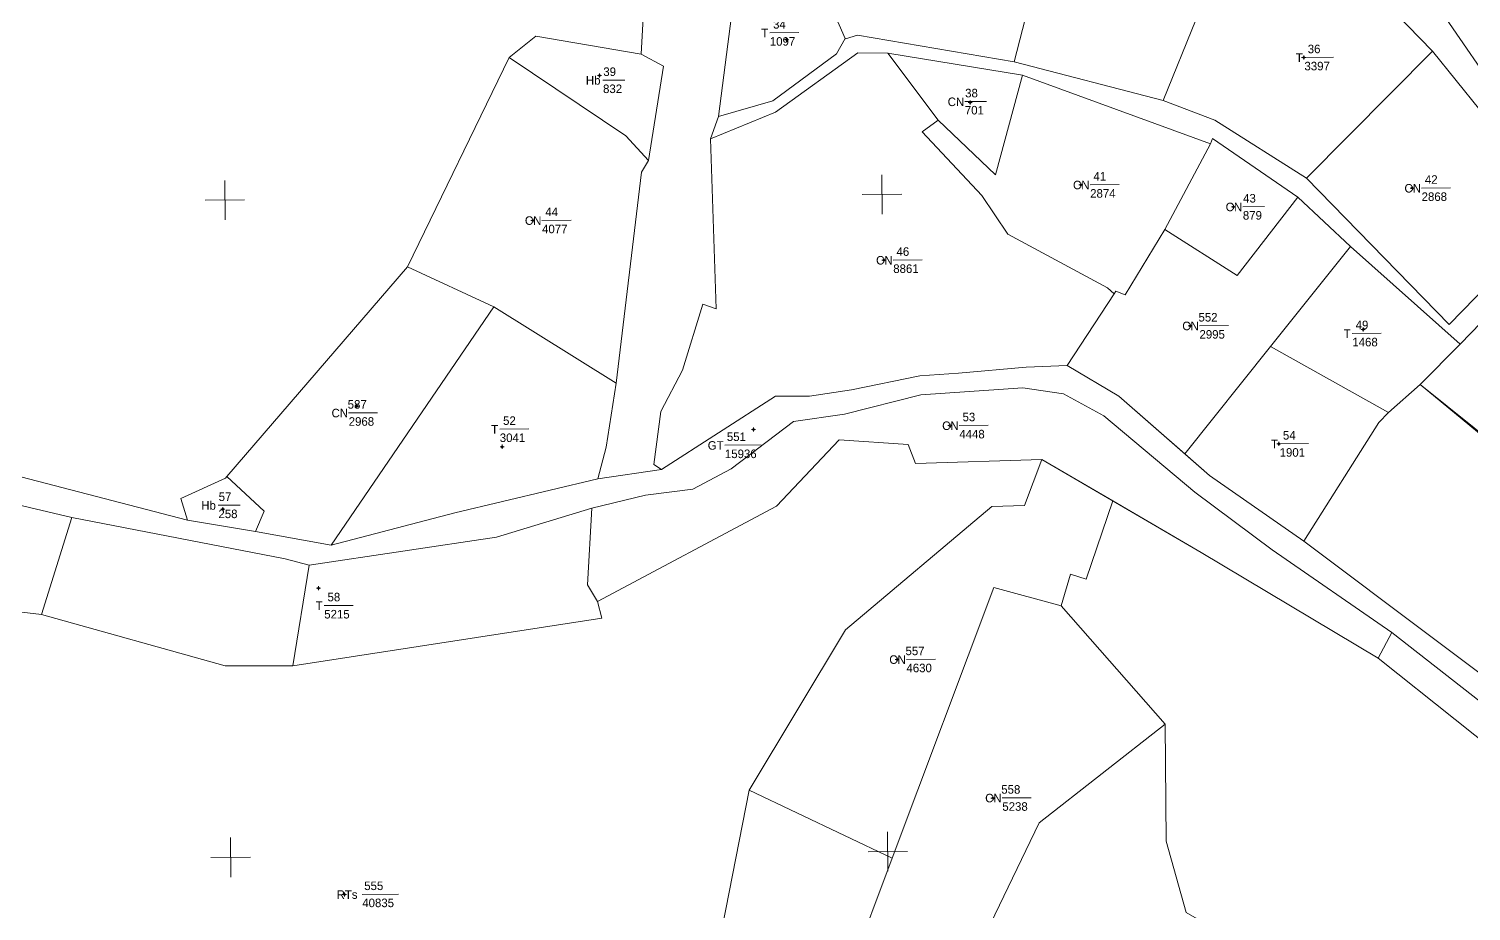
# Model space of a CAD drawing. Header units: metres. Extents: x 550490 to 551626, y 1839168 to 1840631.
# Drawn here: x 550893 to 551331.8, y 1840077.5 to 1840345.9 of the extents above; entities that cross this region are included whole.
import ezdxf
from ezdxf.enums import TextEntityAlignment as Align

# ---------------------------------------------------------------- set-up
doc = ezdxf.new("R2010")
doc.units = ezdxf.units.M
doc.header["$MEASUREMENT"] = 0
for name, color, linetype, lineweight in [('Level 10', 7, 'Continuous', 0), ('Level 11', 7, 'Continuous', 0), ('Level 13', 7, 'Continuous', 0), ('Level 22', 7, 'Continuous', 0), ('Level 63', 7, 'Continuous', 0)]:
    doc.layers.add(name, color=color, linetype=linetype, lineweight=lineweight)
doc.styles.add('Style-FmSimple', font='FmSimple.shx')

# ---------------------------------------------------------------- blocks, each defined once
blk = doc.blocks.new('CENTRD')
at = {"layer": 'Level 11', "linetype": 'Continuous', "lineweight": 0}
h = blk.add_hatch(color=1, dxfattribs=at)
edge = h.paths.add_edge_path()
edge.add_arc((0.2, 0.2), 1.5, 0, 360)
at = {"layer": 'Level 11', "color": 1, "linetype": 'Continuous', "lineweight": 0}
for p, q in [((0, 6.2), (-6.2, 0)), ((0, 12.4), (0, 6.2)), ((6.2, 0.2), (0, 6.2)), ((0.2, -6.2), (6.2, 0.2)), ((12.4, 0.2), (6.2, 0.2)), ((-6.2, 0), (-12.4, 0)), ((-6.2, 0), (0.2, -6.2)), ((0.2, -6.2), (0.2, -12.4))]:
    blk.add_line(p, q, dxfattribs=at)
blk = doc.blocks.new('N_THUA_21')
at = {"layer": 'Level 13', "color": 3, "linetype": 'Continuous', "lineweight": 0}
blk.add_line((356019.94, 1840123.79), (356030.99, 1840123.88), dxfattribs=at)
at = {"layer": 'Level 13', "color": 3, "linetype": 'Continuous', "lineweight": 0, "style": 'Style-FmSimple'}
for s, p in [('551', (356020.58, 1840126.38999)), ('GT', (356014.76, 1840123.73999)), ('15936', (356019.98, 1840121.18999))]:
    blk.add_text(s, height=2.59998, dxfattribs=at).set_placement(p, align=Align.MIDDLE_LEFT)
blk = doc.blocks.new('N_THUA_39')
at = {"layer": 'Level 13', "color": 3, "linetype": 'Continuous', "lineweight": 0}
blk.add_line((356184.75, 1840237.04), (356193.59, 1840237.12), dxfattribs=at)
at = {"layer": 'Level 13', "color": 3, "linetype": 'Continuous', "lineweight": 0, "style": 'Style-FmSimple'}
for s, p in [('36', (356185.78, 1840239.64999)), ('T', (356182.16, 1840237.01999)), ('3397', (356184.78, 1840234.43999))]:
    blk.add_text(s, height=2.59998, dxfattribs=at).set_placement(p, align=Align.MIDDLE_LEFT)
blk = doc.blocks.new('N_THUA_40')
at = {"layer": 'Level 13', "color": 3, "linetype": 'Continuous', "lineweight": 0}
blk.add_line((356027.39, 1840242.47), (356036.23, 1840242.54), dxfattribs=at)
at = {"layer": 'Level 13', "color": 3, "linetype": 'Continuous', "lineweight": 0, "style": 'Style-FmSimple'}
for s, p in [('34', (356028.42, 1840245.06999)), ('T', (356024.81, 1840242.43999)), ('1097', (356027.43, 1840239.86999))]:
    blk.add_text(s, height=2.59998, dxfattribs=at).set_placement(p, align=Align.MIDDLE_LEFT)
blk = doc.blocks.new('N_THUA_42')
at = {"layer": 'Level 13', "color": 3, "linetype": 'Continuous', "lineweight": 0}
blk.add_line((355973.1, 1840231.6), (355979.73, 1840231.66), dxfattribs=at)
at = {"layer": 'Level 13', "color": 3, "linetype": 'Continuous', "lineweight": 0, "style": 'Style-FmSimple'}
for s, p in [('Hb', (355967.91, 1840231.55999)), ('39', (355973.22, 1840234.20999)), ('832', (355973.14, 1840229.00999))]:
    blk.add_text(s, height=2.59998, dxfattribs=at).set_placement(p, align=Align.MIDDLE_LEFT)
blk = doc.blocks.new('N_THUA_43')
at = {"layer": 'Level 13', "color": 3, "linetype": 'Continuous', "lineweight": 0}
blk.add_line((356059.63, 1840175.4), (356068.47, 1840175.48), dxfattribs=at)
at = {"layer": 'Level 13', "color": 3, "linetype": 'Continuous', "lineweight": 0, "style": 'Style-FmSimple'}
for s, p in [('CN', (356054.44, 1840175.35999)), ('46', (356060.66, 1840178.00999)), ('8861', (356059.66, 1840172.79999))]:
    blk.add_text(s, height=2.59998, dxfattribs=at).set_placement(p, align=Align.MIDDLE_LEFT)
blk = doc.blocks.new('N_THUA_44')
at = {"layer": 'Level 13', "color": 3, "linetype": 'Continuous', "lineweight": 0}
blk.add_line((356085.87, 1840223.32), (356092.5, 1840223.38), dxfattribs=at)
at = {"layer": 'Level 13', "color": 3, "linetype": 'Continuous', "lineweight": 0, "style": 'Style-FmSimple'}
for s, p in [('CN', (356080.68, 1840223.26999)), ('38', (356085.99, 1840225.91999)), ('701', (356085.91, 1840220.71999))]:
    blk.add_text(s, height=2.59998, dxfattribs=at).set_placement(p, align=Align.MIDDLE_LEFT)
blk = doc.blocks.new('N_THUA_45')
at = {"layer": 'Level 13', "color": 3, "linetype": 'Continuous', "lineweight": 0}
blk.add_line((355952.77, 1840187.48), (355961.61, 1840187.56), dxfattribs=at)
at = {"layer": 'Level 13', "color": 3, "linetype": 'Continuous', "lineweight": 0, "style": 'Style-FmSimple'}
for s, p in [('CN', (355947.58, 1840187.43999)), ('44', (355953.8, 1840190.08999)), ('4077', (355952.8, 1840184.87999))]:
    blk.add_text(s, height=2.59998, dxfattribs=at).set_placement(p, align=Align.MIDDLE_LEFT)
blk = doc.blocks.new('N_THUA_46')
at = {"layer": 'Level 13', "color": 3, "linetype": 'Continuous', "lineweight": 0}
blk.add_line((356220.4, 1840197.31), (356229.24, 1840197.39), dxfattribs=at)
at = {"layer": 'Level 13', "color": 3, "linetype": 'Continuous', "lineweight": 0, "style": 'Style-FmSimple'}
for s, p in [('CN', (356215.21, 1840197.26999)), ('42', (356221.43, 1840199.91999)), ('2868', (356220.43, 1840194.70999))]:
    blk.add_text(s, height=2.59998, dxfattribs=at).set_placement(p, align=Align.MIDDLE_LEFT)
blk = doc.blocks.new('N_THUA_48')
at = {"layer": 'Level 13', "color": 3, "linetype": 'Continuous', "lineweight": 0}
blk.add_line((356119.54, 1840198.3), (356128.38, 1840198.38), dxfattribs=at)
at = {"layer": 'Level 13', "color": 3, "linetype": 'Continuous', "lineweight": 0, "style": 'Style-FmSimple'}
for s, p in [('41', (356120.57, 1840200.90999)), ('CN', (356114.36, 1840198.24999)), ('2874', (356119.58, 1840195.69999))]:
    blk.add_text(s, height=2.59998, dxfattribs=at).set_placement(p, align=Align.MIDDLE_LEFT)
blk = doc.blocks.new('N_THUA_50')
at = {"layer": 'Level 13', "color": 3, "linetype": 'Continuous', "lineweight": 0}
blk.add_line((356166, 1840191.63), (356172.63, 1840191.69), dxfattribs=at)
at = {"layer": 'Level 13', "color": 3, "linetype": 'Continuous', "lineweight": 0, "style": 'Style-FmSimple'}
for s, p in [('CN', (356160.81, 1840191.57999)), ('43', (356166.12, 1840194.22999)), ('879', (356166.04, 1840189.02999))]:
    blk.add_text(s, height=2.59998, dxfattribs=at).set_placement(p, align=Align.MIDDLE_LEFT)
blk = doc.blocks.new('N_THUA_51')
at = {"layer": 'Level 13', "color": 3, "linetype": 'Continuous', "lineweight": 0}
blk.add_line((356152.8, 1840155.42), (356161.64, 1840155.5), dxfattribs=at)
at = {"layer": 'Level 13', "color": 3, "linetype": 'Continuous', "lineweight": 0, "style": 'Style-FmSimple'}
for s, p in [('552', (356152.53, 1840158.01999)), ('CN', (356147.61, 1840155.37999)), ('2995', (356152.84, 1840152.81999))]:
    blk.add_text(s, height=2.59998, dxfattribs=at).set_placement(p, align=Align.MIDDLE_LEFT)
blk = doc.blocks.new('N_THUA_53')
at = {"layer": 'Level 13', "color": 3, "linetype": 'Continuous', "lineweight": 0}
blk.add_line((356202.88, 1840154.25), (356211.72, 1840154.33), dxfattribs=at)
at = {"layer": 'Level 13', "color": 3, "linetype": 'Continuous', "lineweight": 0, "style": 'Style-FmSimple'}
for s, p in [('49', (356203.91, 1840156.85999)), ('T', (356200.29, 1840154.22999)), ('1468', (356202.91, 1840151.64999))]:
    blk.add_text(s, height=2.59998, dxfattribs=at).set_placement(p, align=Align.MIDDLE_LEFT)
blk = doc.blocks.new('N_THUA_54')
at = {"layer": 'Level 13', "color": 3, "linetype": 'Continuous', "lineweight": 0}
blk.add_line((355899.26, 1840130.98), (355908.09, 1840131.06), dxfattribs=at)
at = {"layer": 'Level 13', "color": 3, "linetype": 'Continuous', "lineweight": 0, "style": 'Style-FmSimple'}
for s, p in [('CN', (355894.07, 1840130.93999)), ('587', (355898.98, 1840133.57999)), ('2968', (355899.29, 1840128.37999))]:
    blk.add_text(s, height=2.59998, dxfattribs=at).set_placement(p, align=Align.MIDDLE_LEFT)
blk = doc.blocks.new('N_THUA_55')
at = {"layer": 'Level 13', "color": 3, "linetype": 'Continuous', "lineweight": 0}
blk.add_line((355940.8, 1840118.65), (355949.64, 1840118.72), dxfattribs=at)
at = {"layer": 'Level 13', "color": 3, "linetype": 'Continuous', "lineweight": 0, "style": 'Style-FmSimple'}
for s, p in [('52', (355941.83, 1840121.24999)), ('T', (355938.21, 1840118.61999)), ('3041', (355940.83, 1840116.04999))]:
    blk.add_text(s, height=2.59998, dxfattribs=at).set_placement(p, align=Align.MIDDLE_LEFT)
blk = doc.blocks.new('N_THUA_59')
at = {"layer": 'Level 13', "color": 3, "linetype": 'Continuous', "lineweight": 0}
blk.add_line((356177.2, 1840119.49), (356186.04, 1840119.57), dxfattribs=at)
at = {"layer": 'Level 13', "color": 3, "linetype": 'Continuous', "lineweight": 0, "style": 'Style-FmSimple'}
for s, p in [('54', (356178.23, 1840122.09999)), ('T', (356174.61, 1840119.46999)), ('1901', (356177.23, 1840116.88999))]:
    blk.add_text(s, height=2.59998, dxfattribs=at).set_placement(p, align=Align.MIDDLE_LEFT)
blk = doc.blocks.new('N_THUA_62')
at = {"layer": 'Level 13', "color": 3, "linetype": 'Continuous', "lineweight": 0}
blk.add_line((356079.72, 1840125.07), (356088.56, 1840125.15), dxfattribs=at)
at = {"layer": 'Level 13', "color": 3, "linetype": 'Continuous', "lineweight": 0, "style": 'Style-FmSimple'}
for s, p in [('53', (356080.75, 1840127.67999)), ('CN', (356074.54, 1840125.01999)), ('4448', (356079.76, 1840122.46999))]:
    blk.add_text(s, height=2.59998, dxfattribs=at).set_placement(p, align=Align.MIDDLE_LEFT)
blk = doc.blocks.new('N_THUA_64')
at = {"layer": 'Level 13', "color": 3, "linetype": 'Continuous', "lineweight": 0}
blk.add_line((355898.07, 1839982.44), (355909.11, 1839982.54), dxfattribs=at)
at = {"layer": 'Level 13', "color": 3, "linetype": 'Continuous', "lineweight": 0, "style": 'Style-FmSimple'}
for s, p in [('RTs', (355890.28, 1839982.37999)), ('555', (355898.7, 1839985.04999)), ('40835', (355898.1, 1839979.84999))]:
    blk.add_text(s, height=2.59998, dxfattribs=at).set_placement(p, align=Align.MIDDLE_LEFT)
blk = doc.blocks.new('N_THUA_67')
at = {"layer": 'Level 13', "color": 3, "linetype": 'Continuous', "lineweight": 0}
blk.add_line((356063.65, 1840053.92), (356072.49, 1840053.99), dxfattribs=at)
at = {"layer": 'Level 13', "color": 3, "linetype": 'Continuous', "lineweight": 0, "style": 'Style-FmSimple'}
for s, p in [('557', (356063.38, 1840056.50999)), ('CN', (356058.46, 1840053.86999)), ('4630', (356063.68, 1840051.31999))]:
    blk.add_text(s, height=2.59998, dxfattribs=at).set_placement(p, align=Align.MIDDLE_LEFT)
blk = doc.blocks.new('N_THUA_69')
at = {"layer": 'Level 13', "color": 3, "linetype": 'Continuous', "lineweight": 0}
blk.add_line((355858.44, 1840099.63), (355865.07, 1840099.69), dxfattribs=at)
at = {"layer": 'Level 13', "color": 3, "linetype": 'Continuous', "lineweight": 0, "style": 'Style-FmSimple'}
for s, p in [('Hb', (355853.25, 1840099.58999)), ('57', (355858.56, 1840102.22999)), ('258', (355858.48, 1840097.02999))]:
    blk.add_text(s, height=2.59998, dxfattribs=at).set_placement(p, align=Align.MIDDLE_LEFT)
blk = doc.blocks.new('N_THUA_72')
at = {"layer": 'Level 13', "color": 3, "linetype": 'Continuous', "lineweight": 0}
blk.add_line((355885.03, 1840075.6), (355893.87, 1840075.68), dxfattribs=at)
at = {"layer": 'Level 13', "color": 3, "linetype": 'Continuous', "lineweight": 0, "style": 'Style-FmSimple'}
for s, p in [('58', (355886.06, 1840078.20999)), ('T', (355882.44, 1840075.57999)), ('5215', (355885.06, 1840072.99999))]:
    blk.add_text(s, height=2.59998, dxfattribs=at).set_placement(p, align=Align.MIDDLE_LEFT)
blk = doc.blocks.new('N_THUA_74')
at = {"layer": 'Level 13', "color": 3, "linetype": 'Continuous', "lineweight": 0}
blk.add_line((356092.81, 1840011.77), (356101.65, 1840011.85), dxfattribs=at)
at = {"layer": 'Level 13', "color": 3, "linetype": 'Continuous', "lineweight": 0, "style": 'Style-FmSimple'}
for s, p in [('CN', (356087.63, 1840011.72999)), ('558', (356092.54, 1840014.36999)), ('5238', (356092.85, 1840009.16999))]:
    blk.add_text(s, height=2.59998, dxfattribs=at).set_placement(p, align=Align.MIDDLE_LEFT)

msp = doc.modelspace()

# ---------------------------------------------------------------- linework, layer by layer
at = {"layer": 'Level 10', "color": 2, "linetype": 'Continuous', "lineweight": 0, "flags": 128}
for points in [[(551087.87, 1840494.91), (551079.3, 1840338.14)], [(551203.92, 1840379.28), (551192.76, 1840335.9)], [(551238.12, 1840324.11), (551258.19, 1840373.64)], [(551258.19, 1840373.64), (551301.06, 1840358.7), (551320.02, 1840339.08)], [(551309.46, 1840370.42), (551354.64, 1840304.84)], [(551108.83, 1840365.7), (551102.79, 1840319.26)], [(551141.36, 1840342.98), (551135.86, 1840355.49), (551108.83, 1840365.7)], [(551079.3, 1840338.14), (551047.17, 1840343.69), (551039.13, 1840337.21)], [(551102.79, 1840319.26), (551119.31, 1840323.99), (551138.74, 1840338.33), (551141.36, 1840342.98)], [(551141.36, 1840342.98), (551141.43, 1840342.82), (551145.14, 1840343.98), (551192.76, 1840335.9)], [(551081.55, 1840305.84), (551086.09, 1840334.56), (551079.3, 1840338.14)], [(551154.35, 1840338.52), (551145.22, 1840338.55), (551120.12, 1840320.51), (551100.35, 1840312.4)], [(551169.61, 1840318.13), (551154.35, 1840338.52)], [(551154.35, 1840338.52), (551195.32, 1840331.84)], [(551281.68, 1840300.5), (551320.02, 1840339.08)], [(551320.02, 1840339.08), (551334.42, 1840321.25), (551345.91, 1840289.28), (551341.19, 1840272.41), (551325.17, 1840255.91), (551281.68, 1840300.5)], [(551039.13, 1840337.21), (551008.22, 1840273.51)], [(551081.55, 1840305.84), (551074.57, 1840313.37), (551039.13, 1840337.21)], [(551238.12, 1840324.11), (551192.76, 1840335.9)], [(551195.32, 1840331.84), (551187.05, 1840301.45), (551169.61, 1840318.13)], [(551252.49, 1840310.93), (551195.32, 1840331.84)], [(551281.68, 1840300.5), (551253.78, 1840318.15), (551238.12, 1840324.11)], [(551169.61, 1840318.13), (551164.75, 1840314.6), (551182.9, 1840295.19), (551190.82, 1840283.44), (551221.12, 1840267.07), (551223.23, 1840265.3)], [(551100.35, 1840312.4), (551102.1, 1840260.73), (551098.04, 1840262.14), (551091.89, 1840242.04), (551085.27, 1840229.46), (551083.1, 1840213.38), (551085.41, 1840211.8)], [(551252.49, 1840310.93), (551253.12, 1840312.54), (551279.06, 1840294.7)], [(551238.56, 1840284.83), (551252.49, 1840310.93)], [(551081.55, 1840305.84), (551079.41, 1840302.29), (551071.63, 1840238.11)], [(551279.06, 1840294.7), (551260.65, 1840270.87), (551238.56, 1840284.83)], [(551295.09, 1840279.65), (551279.06, 1840294.7)], [(551238.56, 1840284.83), (551226.49, 1840264.93), (551223.72, 1840266.04), (551223.23, 1840265.3)], [(551295.09, 1840279.65), (551270.77, 1840249.24)], [(551328.47, 1840249.96), (551295.09, 1840279.65)], [(551008.22, 1840273.51), (550953.24, 1840209.7)], [(551034.48, 1840261.36), (551008.22, 1840273.51)], [(551223.23, 1840265.3), (551208.88, 1840243.48)], [(551071.63, 1840238.11), (551034.48, 1840261.36)], [(551328.47, 1840249.96), (551338.01, 1840259.78), (551375.51, 1840223.42), (551398.35, 1840203.88)], [(551316.33, 1840237.73), (551328.47, 1840249.96)], [(551270.77, 1840249.24), (551244.66, 1840216.61)], [(551270.77, 1840249.24), (551306.65, 1840229.18)], [(551085.41, 1840211.8), (551120.17, 1840234.1), (551130.46, 1840234.18), (551143.22, 1840236.11), (551164.02, 1840240.33), (551175.82, 1840241.12), (551196.43, 1840243), (551208.88, 1840243.48)], [(551208.88, 1840243.48), (551224.59, 1840234.13), (551244.66, 1840216.61)], [(551064.21, 1840200.05), (551080.62, 1840204.03), (551095.01, 1840205.85), (551106.65, 1840212), (551125.67, 1840226.44), (551141.18, 1840228.65), (551164.34, 1840234.54), (551195.45, 1840236.72), (551207.82, 1840234.86), (551220.09, 1840228.11), (551247.69, 1840204.89), (551271.31, 1840187.38), (551307.65, 1840162.21)], [(551066.13, 1840208.94), (551068.63, 1840218.66), (551071.63, 1840238.11)], [(551306.65, 1840229.18), (551316.33, 1840237.73)], [(551383.08, 1840184.09), (551316.33, 1840237.73)], [(550831.16, 1840231.12), (550828.82, 1840230.91), (550849.83, 1840220.15), (550941.25, 1840196.37)], [(551280.9, 1840190.03), (551303.69, 1840226.08), (551306.65, 1840229.18)], [(551066.02, 1840171.69), (551120.42, 1840200.68), (551139.55, 1840220.9), (551160.56, 1840219.39), (551162.7, 1840213.69), (551201.23, 1840214.87)], [(551201.23, 1840214.87), (551222.79, 1840202.28)], [(551244.66, 1840216.61), (551252.2, 1840210.03), (551280.9, 1840190.03)], [(550854.37, 1840209.35), (550906.08, 1840197.24)], [(550941.25, 1840196.37), (550939.17, 1840202.98), (550952.78, 1840209.17), (550953.24, 1840209.7)], [(550953.24, 1840209.7), (550964.52, 1840199.1), (550961.92, 1840192.98)], [(550984.97, 1840188.81), (551022.59, 1840198.68), (551066.13, 1840208.94)], [(551222.79, 1840202.28), (551249.66, 1840186.6), (551303.54, 1840154.39)], [(550896.77, 1840167.67), (550906.08, 1840197.24)], [(550906.08, 1840197.24), (550970.9, 1840184.66), (550978.24, 1840182.75), (551035.25, 1840191.27), (551064.21, 1840200.05)], [(551064.21, 1840200.05), (551062.9, 1840176.77), (551066.02, 1840171.69)], [(550961.92, 1840192.98), (550941.25, 1840196.37)], [(550961.92, 1840192.98), (550984.97, 1840188.81)], [(551280.9, 1840190.03), (551360.18, 1840130.46), (551411.18, 1840090.64), (551422.36, 1840080.18), (551437.93, 1840102.37)], [(551066.02, 1840171.69), (551067.35, 1840166.62), (550973.3, 1840152.05), (550952.67, 1840152.13), (550896.77, 1840167.67)], [(551307.65, 1840162.21), (551303.54, 1840154.39)], [(551307.65, 1840162.21), (551356.02, 1840124.39), (551401.03, 1840088.6)], [(551393.28, 1840078.76), (551350.4, 1840117.13), (551303.54, 1840154.39)]]:
    msp.add_lwpolyline(points, dxfattribs=at)
at = {"layer": 'Level 10', "color": 1, "linetype": 'Continuous', "lineweight": 0, "flags": 128}
for points in [[(551100.35, 1840312.4), (551102.79, 1840319.26)], [(550984.97, 1840188.81), (551034.48, 1840261.36)], [(551201.23, 1840214.87), (551195.95, 1840200.83), (551185.96, 1840200.55), (551141.4, 1840163.02), (551112.12, 1840114.28)], [(551066.13, 1840208.94), (551085.41, 1840211.8)], [(551222.79, 1840202.28), (551214.69, 1840178.5), (551209.91, 1840179.95), (551207.1, 1840170.35)], [(551207.1, 1840170.35), (551186.6, 1840175.91), (551155.66, 1840093.53)], [(550896.77, 1840167.67), (550858.13, 1840172.26)], [(551207.1, 1840170.35), (551238.69, 1840134.39)], [(551185.53, 1840073.57), (551200.34, 1840104.37), (551238.69, 1840134.39)], [(551238.69, 1840134.39), (551239, 1840098.77), (551245.13, 1840077.05), (551262.05, 1840067.31), (551256.33, 1840042.52), (551278.26, 1840025.89)], [(551093.97, 1840021.69), (551112.12, 1840114.28)], [(551112.12, 1840114.28), (551155.66, 1840093.53)], [(551155.66, 1840093.53), (551142.97, 1840059.72)]]:
    msp.add_lwpolyline(points, dxfattribs=at)
at = {"layer": 'Level 22', "color": 1, "linetype": 'Continuous', "lineweight": 0, "flags": 128}
for points in [[(551203.92, 1840379.28), (551192.76, 1840335.9)], [(551238.12, 1840324.11), (551258.19, 1840373.64)], [(551258.19, 1840373.64), (551301.06, 1840358.7), (551320.02, 1840339.08)], [(551309.46, 1840370.42), (551354.64, 1840304.84)], [(551108.83, 1840365.7), (551102.79, 1840319.26), (551119.31, 1840323.99), (551138.74, 1840338.33), (551141.36, 1840342.98)], [(551141.36, 1840342.98), (551135.86, 1840355.49), (551108.83, 1840365.7)], [(551079.3, 1840338.14), (551047.17, 1840343.69), (551039.13, 1840337.21)], [(551141.36, 1840342.98), (551141.43, 1840342.82), (551145.14, 1840343.98), (551192.76, 1840335.9)], [(551081.55, 1840305.84), (551086.09, 1840334.56), (551079.3, 1840338.14)], [(551098.04, 1840262.14), (551102.1, 1840260.73), (551100.35, 1840312.4), (551120.12, 1840320.51), (551145.22, 1840338.55), (551154.35, 1840338.52)], [(551154.35, 1840338.52), (551195.32, 1840331.84)], [(551169.61, 1840318.13), (551154.35, 1840338.52)], [(551281.68, 1840300.5), (551320.02, 1840339.08)], [(551320.02, 1840339.08), (551334.42, 1840321.25), (551345.91, 1840289.28), (551341.19, 1840272.41), (551325.17, 1840255.91), (551281.68, 1840300.5)], [(551039.13, 1840337.21), (551008.22, 1840273.51)], [(551081.55, 1840305.84), (551074.57, 1840313.37), (551039.13, 1840337.21)], [(551238.12, 1840324.11), (551192.76, 1840335.9)], [(551195.32, 1840331.84), (551187.05, 1840301.45), (551169.61, 1840318.13)], [(551252.49, 1840310.93), (551195.32, 1840331.84)], [(551281.68, 1840300.5), (551253.78, 1840318.15), (551238.12, 1840324.11)], [(551169.61, 1840318.13), (551164.75, 1840314.6), (551182.9, 1840295.19), (551190.82, 1840283.44), (551221.12, 1840267.07), (551223.23, 1840265.3)], [(551252.49, 1840310.93), (551253.12, 1840312.54), (551279.06, 1840294.7)], [(551238.56, 1840284.83), (551252.49, 1840310.93)], [(551081.55, 1840305.84), (551079.41, 1840302.29), (551071.63, 1840238.11)], [(551279.06, 1840294.7), (551260.65, 1840270.87), (551238.56, 1840284.83)], [(551295.09, 1840279.65), (551279.06, 1840294.7)], [(551238.56, 1840284.83), (551226.49, 1840264.93), (551223.72, 1840266.04), (551223.23, 1840265.3)], [(551295.09, 1840279.65), (551270.77, 1840249.24), (551306.65, 1840229.18)], [(551328.47, 1840249.96), (551295.09, 1840279.65)], [(551008.22, 1840273.51), (550953.24, 1840209.7)], [(551071.63, 1840238.11), (551034.48, 1840261.36), (551008.22, 1840273.51)], [(551223.23, 1840265.3), (551208.88, 1840243.48)], [(551328.47, 1840249.96), (551338.01, 1840259.78), (551375.51, 1840223.42), (551398.35, 1840203.88), (551400.43, 1840205.18), (551450.53, 1840170.71), (551489.94, 1840169.84)], [(551316.33, 1840237.73), (551328.47, 1840249.96)], [(551306.65, 1840229.18), (551316.33, 1840237.73)], [(551453.42, 1840124.47), (551316.33, 1840237.73)], [(551303.69, 1840226.08), (551306.65, 1840229.18)], [(550953.24, 1840209.7), (550952.78, 1840209.17)]]:
    msp.add_lwpolyline(points, dxfattribs=at)
at = {"layer": 'Level 22', "color": 2, "linetype": 'Continuous', "lineweight": 0, "flags": 128}
for points in [[(551091.89, 1840242.04), (551098.04, 1840262.14)], [(551208.88, 1840243.48), (551196.43, 1840243), (551175.82, 1840241.12), (551164.02, 1840240.33), (551143.22, 1840236.11), (551130.46, 1840234.18), (551120.17, 1840234.1), (551085.41, 1840211.8), (551083.1, 1840213.38), (551085.27, 1840229.46), (551091.89, 1840242.04)], [(551208.88, 1840243.48), (551224.59, 1840234.13), (551252.2, 1840210.03), (551280.9, 1840190.03)], [(550984.97, 1840188.81), (551022.59, 1840198.68), (551066.13, 1840208.94), (551068.63, 1840218.66), (551071.63, 1840238.11)], [(551064.21, 1840200.05), (551080.62, 1840204.03), (551095.01, 1840205.85), (551106.65, 1840212), (551125.67, 1840226.44), (551141.18, 1840228.65), (551164.34, 1840234.54), (551195.45, 1840236.72), (551207.82, 1840234.86), (551220.09, 1840228.11), (551247.69, 1840204.89), (551271.31, 1840187.38), (551307.65, 1840162.21)], [(551280.9, 1840190.03), (551303.69, 1840226.08)], [(551066.02, 1840171.69), (551120.42, 1840200.68), (551139.55, 1840220.9), (551160.56, 1840219.39), (551162.7, 1840213.69), (551201.23, 1840214.87), (551249.66, 1840186.6), (551303.54, 1840154.39)], [(550939.17, 1840202.98), (550952.78, 1840209.17)], [(550953.24, 1840209.7), (550964.52, 1840199.1), (550961.92, 1840192.98)], [(550973.3, 1840152.05), (550952.67, 1840152.13), (550896.77, 1840167.67), (550906.08, 1840197.24)], [(550906.08, 1840197.24), (550970.9, 1840184.66), (550978.24, 1840182.75)], [(550978.24, 1840182.75), (551035.25, 1840191.27), (551064.21, 1840200.05)], [(551064.21, 1840200.05), (551062.9, 1840176.77), (551066.02, 1840171.69)], [(550941.25, 1840196.37), (550961.92, 1840192.98)], [(550961.92, 1840192.98), (550984.97, 1840188.81)], [(551280.9, 1840190.03), (551360.18, 1840130.46), (551411.18, 1840090.64), (551422.36, 1840080.18), (551453.42, 1840124.47)], [(550978.24, 1840182.75), (550973.3, 1840152.05)], [(550973.3, 1840152.05), (551067.35, 1840166.62), (551066.02, 1840171.69)], [(551307.65, 1840162.21), (551303.54, 1840154.39)], [(551307.65, 1840162.21), (551356.02, 1840124.39), (551401.03, 1840088.6)], [(551393.28, 1840078.76), (551350.4, 1840117.13), (551303.54, 1840154.39)]]:
    msp.add_lwpolyline(points, dxfattribs=at)
at = {"layer": 'Level 22', "color": 230, "linetype": 'Continuous', "lineweight": 0, "flags": 128}
msp.add_lwpolyline([(550939.17, 1840202.98), (550941.25, 1840196.37)], dxfattribs=at)
at = {"layer": 'Level 63', "color": 7, "linetype": 'Continuous', "lineweight": 0}
for p, q in [((550952.66, 1840287.78), (550952.56, 1840299.78)), ((551152.6, 1840289.53), (551152.49, 1840301.52)), ((550946.61, 1840293.72), (550958.61, 1840293.83)), ((551146.55, 1840295.47), (551158.54, 1840295.58)), ((551154.35, 1840089.59), (551154.24, 1840101.59)), ((550954.41, 1840087.84), (550954.3, 1840099.84)), ((550948.36, 1840093.79), (550960.36, 1840093.89)), ((551148.3, 1840095.54), (551160.29, 1840095.64))]:
    msp.add_line(p, q, dxfattribs=at)

# ---------------------------------------------------------------- block references
at = {"layer": 'Level 11', "color": 1, "linetype": 'Continuous', "lineweight": 0, "xscale": 0.04999813735168662, "yscale": 0.04999813735168662, "zscale": 0.04999813735168662}
for p in [(551123.53, 1840342.63), (551280.86, 1840337.16), (551066.6, 1840331.72), (551179.38, 1840323.45), (551213.05, 1840298.39), (551313.91, 1840297.41), (551259.51, 1840291.72), (551046.28, 1840287.58), (551153.14, 1840275.5), (551246.31, 1840255.52), (551298.98, 1840254.4), (550992.76, 1840231.12), (551113.43, 1840223.99), (551173.24, 1840225.16), (551036.95, 1840218.76), (551273.31, 1840219.61), (550951.96, 1840199.76), (550981.08, 1840175.72), (551157.16, 1840154.01), (551186.32, 1840111.87), (550988.98, 1840082.52)]:
    msp.add_blockref('CENTRD', p, dxfattribs=at)
at = {"layer": 'Level 13', "color": 3, "linetype": 'Continuous', "lineweight": 0}
for name, p in [('N_THUA_40', (195090.99, 102.19)), ('N_THUA_39', (195096.31, 100.12)), ('N_THUA_42', (195094.53, 98.64)), ('N_THUA_44', (195091.86, 100.42)), ('N_THUA_48', (195096.31, 100.12)), ('N_THUA_46', (195096.31, 100.12)), ('N_THUA_50', (195096.31, 100.12)), ('N_THUA_45', (195096.31, 100.12)), ('N_THUA_43', (195096.31, 100.12)), ('N_THUA_51', (195096.31, 100.12)), ('N_THUA_53', (195092.75, 98.94)), ('N_THUA_54', (195090.99, 98.05)), ('N_THUA_55', (195095.42, 105.44)), ('N_THUA_62', (195096.31, 100.12)), ('N_THUA_59', (195096.31, 100.12)), ('N_THUA_21', (195084.77, 95.4)), ('N_THUA_69', (195092.16, 101.3)), ('N_THUA_72', (195097.78, 94.8)), ('N_THUA_67', (195096.31, 100.12)), ('N_THUA_74', (195096.31, 100.12)), ('N_THUA_64', (195096.31, 100.12))]:
    msp.add_blockref(name, p, dxfattribs=at)

doc.saveas('drawing.dxf')
